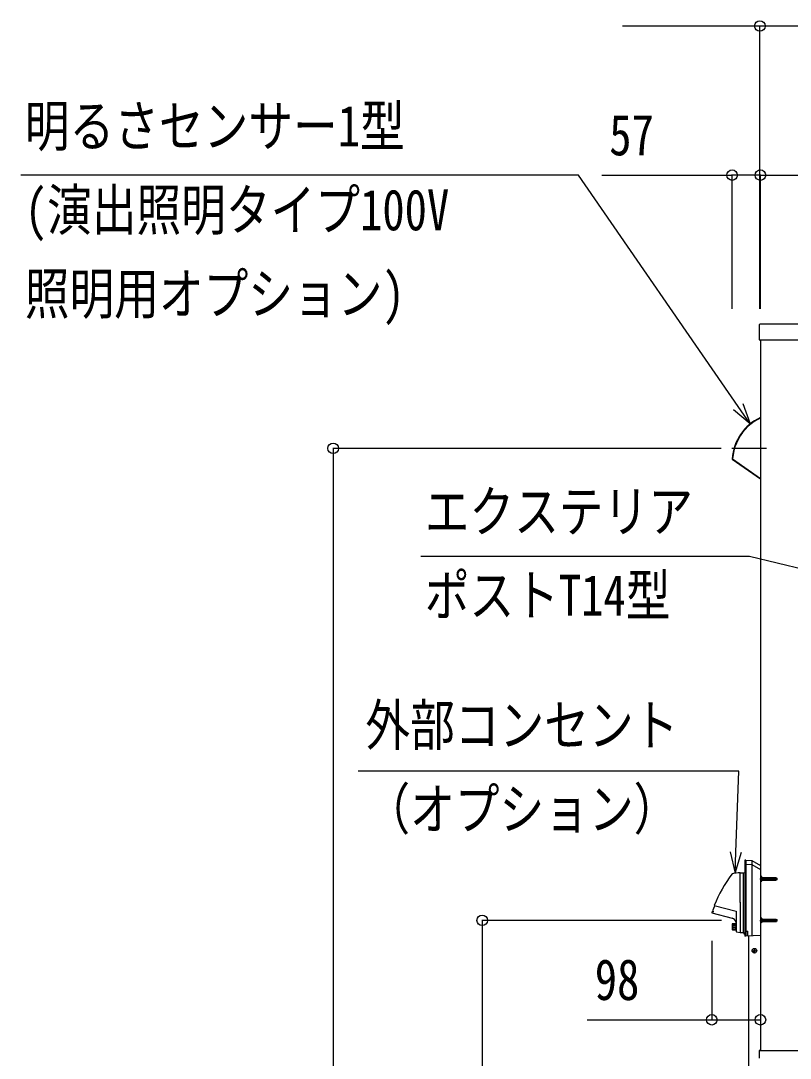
# Model space of a CAD drawing. Units: millimetres, scale not verified. Extents: x -10512 to 10512, y -7425 to 7425.
# Drawn here: x -9141 to -7592, y 2108 to 4196 of the extents above; entities that cross this region are included whole.
import ezdxf
from ezdxf.enums import TextEntityAlignment as Align

# ---------------------------------------------------------------- set-up
doc = ezdxf.new("R2010")
doc.units = ezdxf.units.MM
doc.header["$LTSCALE"] = 40
for name, color, linetype in [('0-4_YKK_13', 4, 'Continuous'), ('0-5_YKK_A1', 4, 'Continuous'), ('0-6_YKK_D', 6, 'Continuous')]:
    doc.layers.add(name, color=color, linetype=linetype)
doc.styles.add('ＭＳ ゴシック', font='')
doc.styles.get('ＭＳ ゴシック').set_extended_font_data('MS Gothic')

msp = doc.modelspace()

# ---------------------------------------------------------------- linework, layer by layer
at = {"layer": '0-4_YKK_13'}
for p, q in [((-7653.95, 3554), (-7653.95, 3585)), ((-7652.95, 3586), (-7492.95, 3586)), ((-7492.95, 3553), (-7652.95, 3553)), ((-7639.95, 3335.5), (-7710.2, 3335.5)), ((-7708.99, 3313.49), (-7652.45, 3273.9)), ((-7708.43, 3314.31), (-7708.71, 3313.9)), ((-7708.43, 3314.31), (-7652.45, 3275.11)), ((-7681.45, 2507), (-7683.45, 2507)), ((-7683.45, 2507), (-7683.45, 2354)), ((-7681.45, 2507), (-7681.45, 2354)), ((-7681.45, 2506.5), (-7669.45, 2505.87)), ((-7669.45, 2505.87), (-7669.45, 2355.13)), ((-7669.45, 2505.87), (-7652.45, 2496.06)), ((-7681.45, 2498.5), (-7669.45, 2497.87)), ((-7669.45, 2497.87), (-7652.45, 2488.06)), ((-7693.45, 2481.2), (-7693.45, 2480.2)), ((-7693.45, 2421.2), (-7693.45, 2481.2)), ((-7686.45, 2361), (-7686.45, 2481.4)), ((-7683.45, 2481.9), (-7683.45, 2421.2)), ((-7653.45, 2469), (-7618.75, 2469)), ((-7651.96, 2471.35), (-7649.55, 2470.15)), ((-7651.96, 2466.65), (-7649.55, 2467.86)), ((-7650.05, 2473.75), (-7649.95, 2473.75)), ((-7650.05, 2464.25), (-7649.95, 2464.25)), ((-7648.94, 2469), (-7649.55, 2470.15)), ((-7648.94, 2469), (-7649.55, 2467.86)), ((-7649.45, 2464.75), (-7649.45, 2473.25)), ((-7648.05, 2471.07), (-7648.97, 2471.26)), ((-7648.05, 2466.93), (-7648.97, 2466.74)), ((-7648.05, 2471.5), (-7648.65, 2471.28)), ((-7648.05, 2466.5), (-7648.65, 2466.72)), ((-7648.05, 2471.5), (-7648.05, 2466.5)), ((-7648.05, 2471.5), (-7621.15, 2471.5)), ((-7648.05, 2471.07), (-7620.23, 2471.07)), ((-7648.05, 2466.93), (-7620.23, 2466.93)), ((-7648.05, 2466.5), (-7621.15, 2466.5)), ((-7621.15, 2471.5), (-7619.45, 2470.7)), ((-7621.15, 2471.5), (-7621.15, 2466.5)), ((-7619.45, 2467.3), (-7621.15, 2466.5)), ((-7619.45, 2470.7), (-7619.45, 2467.3)), ((-7749.79, 2402.96), (-7749.13, 2403.3)), ((-7749.13, 2403.3), (-7746.13, 2403.3)), ((-7745.34, 2415.74), (-7700.95, 2403.85)), ((-7700.95, 2403.85), (-7700.95, 2362.95)), ((-7693.45, 2422.2), (-7693.45, 2402.2)), ((-7693.45, 2421.2), (-7693.45, 2361.2)), ((-7683.45, 2421.2), (-7683.45, 2360.5)), ((-7749.94, 2400.93), (-7709.33, 2390.05)), ((-7701.5, 2381.2), (-7700.95, 2381.2)), ((-7653.45, 2385.5), (-7618.75, 2385.5)), ((-7651.96, 2387.85), (-7649.55, 2386.65)), ((-7651.96, 2383.15), (-7649.55, 2384.36)), ((-7650.05, 2390.25), (-7649.95, 2390.25)), ((-7650.05, 2380.75), (-7649.95, 2380.75)), ((-7648.94, 2385.5), (-7649.55, 2386.65)), ((-7648.94, 2385.5), (-7649.55, 2384.36)), ((-7649.45, 2381.25), (-7649.45, 2389.75)), ((-7648.05, 2387.57), (-7648.97, 2387.76)), ((-7648.05, 2383.43), (-7648.97, 2383.24)), ((-7648.05, 2388), (-7648.65, 2387.78)), ((-7648.05, 2383), (-7648.65, 2383.22)), ((-7648.05, 2388), (-7648.05, 2383)), ((-7648.05, 2388), (-7621.15, 2388)), ((-7648.05, 2387.57), (-7620.23, 2387.57)), ((-7648.05, 2383.43), (-7620.23, 2383.43)), ((-7648.05, 2383), (-7621.15, 2383)), ((-7621.15, 2388), (-7619.45, 2387.2)), ((-7621.15, 2388), (-7621.15, 2383)), ((-7619.45, 2383.8), (-7621.15, 2383)), ((-7619.45, 2387.2), (-7619.45, 2383.8)), ((-7708.76, 2378.7), (-7709.26, 2378.2)), ((-7709.26, 2378.2), (-7709.26, 2367.2)), ((-7708.76, 2366.7), (-7709.26, 2367.2)), ((-7708.76, 2378.9), (-7708.76, 2366.5)), ((-7708.76, 2377.86), (-7701.76, 2377.86)), ((-7708.76, 2375.19), (-7701.76, 2375.19)), ((-7708.76, 2371.85), (-7701.76, 2371.85)), ((-7708.76, 2368.74), (-7701.76, 2368.74)), ((-7708.46, 2379.2), (-7700.95, 2379.2)), ((-7708.46, 2366.2), (-7700.95, 2366.2)), ((-7701.76, 2379.2), (-7701.76, 2372.7)), ((-7701.76, 2366.2), (-7701.76, 2372.7)), ((-7700.71, 2362.65), (-7693.45, 2361.2)), ((-7693.45, 2362.2), (-7693.45, 2361.2)), ((-7693.29, 2361), (-7686.45, 2361)), ((-7686.45, 2361), (-7683.45, 2360.5)), ((-7685.95, 2360.92), (-7685.95, 2358.7)), ((-7684.45, 2360.67), (-7684.45, 2358.7)), ((-7681.45, 2363.5), (-7677.45, 2363.5)), ((-7677.45, 2354.66), (-7677.45, 2363.5)), ((-7685.95, 2358.7), (-7684.45, 2358.7)), ((-7681.45, 2354), (-7683.45, 2354)), ((-7681.45, 2354.5), (-7652.45, 2356.02)), ((-7669.55, 2324.5), (-7659.35, 2324.5)), ((-7666.56, 2324.9), (-7665.59, 2324.92)), ((-7666.56, 2324.1), (-7665.59, 2324.08)), ((-7665.59, 2324.92), (-7665.1, 2325.15)), ((-7665.59, 2324.08), (-7665.1, 2323.85)), ((-7664.87, 2325.64), (-7665.1, 2325.15)), ((-7664.87, 2323.36), (-7665.1, 2323.85)), ((-7664.85, 2326.61), (-7664.87, 2325.64)), ((-7664.85, 2322.39), (-7664.87, 2323.36)), ((-7664.45, 2319.4), (-7664.45, 2329.6)), ((-7664.05, 2326.61), (-7664.03, 2325.64)), ((-7664.05, 2322.39), (-7664.03, 2323.36)), ((-7664.03, 2325.64), (-7663.8, 2325.15)), ((-7664.03, 2323.36), (-7663.8, 2323.85)), ((-7663.31, 2324.92), (-7663.8, 2325.15)), ((-7663.31, 2324.08), (-7663.8, 2323.85)), ((-7662.34, 2324.9), (-7663.31, 2324.92)), ((-7662.34, 2324.1), (-7663.31, 2324.08))]:
    msp.add_line(p, q, dxfattribs=at)
for points in [[(-7652.45, 3396.41), (-7657.76, 3393.74), (-7664.74, 3389.48), (-7671.35, 3384.65), (-7677.53, 3379.29), (-7683.25, 3373.44), (-7688.47, 3367.15), (-7693.15, 3360.44), (-7697.26, 3353.36), (-7700.77, 3345.98), (-7703.67, 3338.32), (-7705.91, 3330.46), (-7707.51, 3322.43), (-7708.43, 3314.31)], [(-7709.41, 3314.38), (-7709.36, 3314.38), (-7708.43, 3314.31)], [(-7708.71, 3313.9), (-7708.83, 3313.73), (-7708.92, 3313.6), (-7708.97, 3313.52), (-7708.99, 3313.49)], [(-7693.29, 2481.4), (-7686.45, 2481.4), (-7683.45, 2481.9)]]:
    msp.add_lwpolyline(points, dxfattribs=at)
msp.add_circle((-7664.45, 2324.5), 4.7, dxfattribs=at)
for centre, radius, start, end in [((-7652.95, 3585), 1, 90, 180), ((-7652.95, 3554), 1, 180, 270), ((-7609.67, 3307.19), 100, 115.32847, 175.87927), ((-7609.67, 3307.19), 100, 175.98344, 176.20478), ((-7708.41, 3314.31), 1, 175.87927, 235), ((-7466.01, 2299.64), 302.5, 143.79159, 157.42931), ((-7707.67, 2476.56), 3, 103.79595, 143.79159), ((-7694.08, 2421.2), 60, 89.40275, 103.79595), ((-7646.55, 2469), 5.9, 126.38156, 233.61844), ((-7649.95, 2473.25), 0.5, 0, 90), ((-7649.95, 2464.75), 0.5, 270, 0), ((-7648.85, 2471.85), 0.6, 180, 289.96957), ((-7648.85, 2466.15), 0.6, 70.03043, 180), ((-7749.81, 2401.41), 0.5, 160.26689, 254.99992), ((-7465.08, 2299.28), 303, 159.98997, 160.26684), ((-7465.08, 2299.28), 302.5, 157.40892, 159.88664), ((-7711.92, 2380.39), 10, 7.17601, 74.99995), ((-7701.5, 2381.7), 0.5, 187.17601, 270), ((-7646.55, 2385.5), 5.9, 126.38156, 233.61844), ((-7649.95, 2389.75), 0.5, 0, 90), ((-7649.95, 2381.25), 0.5, 270, 0), ((-7648.85, 2388.35), 0.6, 180, 289.96957), ((-7648.85, 2382.65), 0.6, 70.03043, 180), ((-7708.46, 2378.9), 0.3, 90, 179.99998), ((-7708.46, 2366.5), 0.3, 180.00002, 270), ((-7700.65, 2362.95), 0.3, 179.99998, 258.69028), ((-7664.45, 2324.5), 2.15, 169.28802, 190.71198), ((-7664.45, 2324.5), 2.15, 79.28802, 100.71198), ((-7664.45, 2324.5), 2.15, 259.28802, 280.71198), ((-7664.45, 2324.5), 2.15, 349.28802, 10.71198)]:
    msp.add_arc(centre, radius, start, end, dxfattribs=at)
at = {"layer": '0-5_YKK_A1'}
for p, q in [((-7652.45, 3553), (-7652.45, 2122.68)), ((-7675.85, 2085.5), (-7675.85, 2354.79)), ((-7655.24, 2122.79), (-7655.24, 2108.5)), ((-7653.75, 2123.29), (-7654.74, 2123.29)), ((-7653.13, 2122.68), (-7653.74, 2123.29)), ((-7521.77, 2122.68), (-7653.13, 2122.68))]:
    msp.add_line(p, q, dxfattribs=at)
for centre, start, end in [((-7654.74, 2122.79), 90, 180), ((-7654.74, 2108.5), 180, 270)]:
    msp.add_arc(centre, 0.5, start, end, dxfattribs=at)
at = {"layer": '0-6_YKK_D'}
for p, q in [((-7653.45, 3616), (-7653.45, 4186.5)), ((-7971.71, 3885.5), (-7709.45, 3885.5)), ((-7709.45, 3616), (-7709.45, 3886.5)), ((-7652.45, 3885.5), (-7709.45, 3885.5)), ((-7652.45, 3616), (-7652.45, 3886.5)), ((-7652.45, 3616), (-7652.45, 3886.5)), ((-7652.45, 3885.5), (-7522.45, 3885.5)), ((-7731.2, 3335.5), (-8513.45, 3335.5)), ((-7730.95, 2385.5), (-8213.45, 2385.5)), ((-7750.31, 2344), (-7750.31, 2184.5)), ((-7652.45, 2344), (-7652.45, 2184.5)), ((-8000.85, 2185.5), (-7750.31, 2185.5)), ((-7750.31, 2185.5), (-7652.45, 2185.5))]:
    msp.add_line(p, q, dxfattribs=at)
for points in [[(-7492.45, 4185.5), (-7653.45, 4185.5), (-7929.95, 4185.5)], [(-7673.05, 3384.55), (-7697.17, 3419.54), (-8018.34, 3885.5), (-9141.36, 3885.5)], [(-7687.79, 3426), (-7673.05, 3384.55), (-7706.54, 3413.08)], [(-8512.45, 3335.5), (-8512.45, 2085.5), (-8512.45, 657)], [(-7521.95, 3080.93), (-7563.26, 3090.92), (-7674.36, 3117.78), (-8335.74, 3117.78)], [(-7703.21, 2480.5), (-7701.74, 2522.98), (-7696.12, 2685.5), (-8461.91, 2685.5)], [(-7713.12, 2523.37), (-7703.21, 2480.5), (-7690.36, 2522.59)], [(-8212.45, 2385.5), (-8212.45, 2085.5), (-8212.45, 513)]]:
    msp.add_lwpolyline(points, dxfattribs=at)
for centre in [(-7653.45, 4185.5), (-7709.45, 3885.5), (-7652.45, 3885.5), (-7652.45, 3885.5), (-8512.45, 3335.5), (-8212.45, 2385.5), (-7750.31, 2185.5), (-7652.45, 2185.5)]:
    msp.add_circle(centre, 10.62, dxfattribs=at)

# ---------------------------------------------------------------- texts
at = {"layer": '0-6_YKK_D', "style": 'ＭＳ ゴシック', "width": 0.8}
for s, p in [('明るさセンサー1型', (-9133.25, 3918.35)), ('57', (-7956.71, 3900.5)), ('(演出照明タイプ100V', (-9133.25, 3749.6)), ('照明用オプション)', (-9133.25, 3580.85)), ('エクステリア', (-8328.09, 3142.64)), ('ポストT14型', (-8328.09, 2973.89)), ('外部コンセント', (-8447.64, 2712.66)), ('（オプション）', (-8447.64, 2543.91)), ('98', (-7985.85, 2200.5))]:
    msp.add_text(s, height=82.48, dxfattribs=at).set_placement(p, align=Align.BOTTOM_LEFT)

doc.saveas('drawing.dxf')
